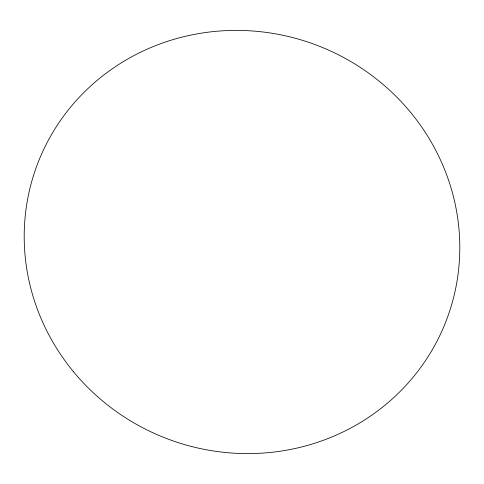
<?xml version="1.0" encoding="UTF-8"?>
<svg xmlns="http://www.w3.org/2000/svg" width="484" height="484" viewBox="0 0 484 484"><rect width="100%" height="100%" fill="white"/><g stroke="black" fill="none" stroke-linecap="round" stroke-linejoin="round"><path stroke-width="0.73" d="M73.423 371.645A218.871 210.498 21.1 0 0 445.722 322.005A218.871 210.498 21.1 0 0 206.856 32.349A218.871 210.498 21.1 0 0 73.423 371.645"/></g></svg>
